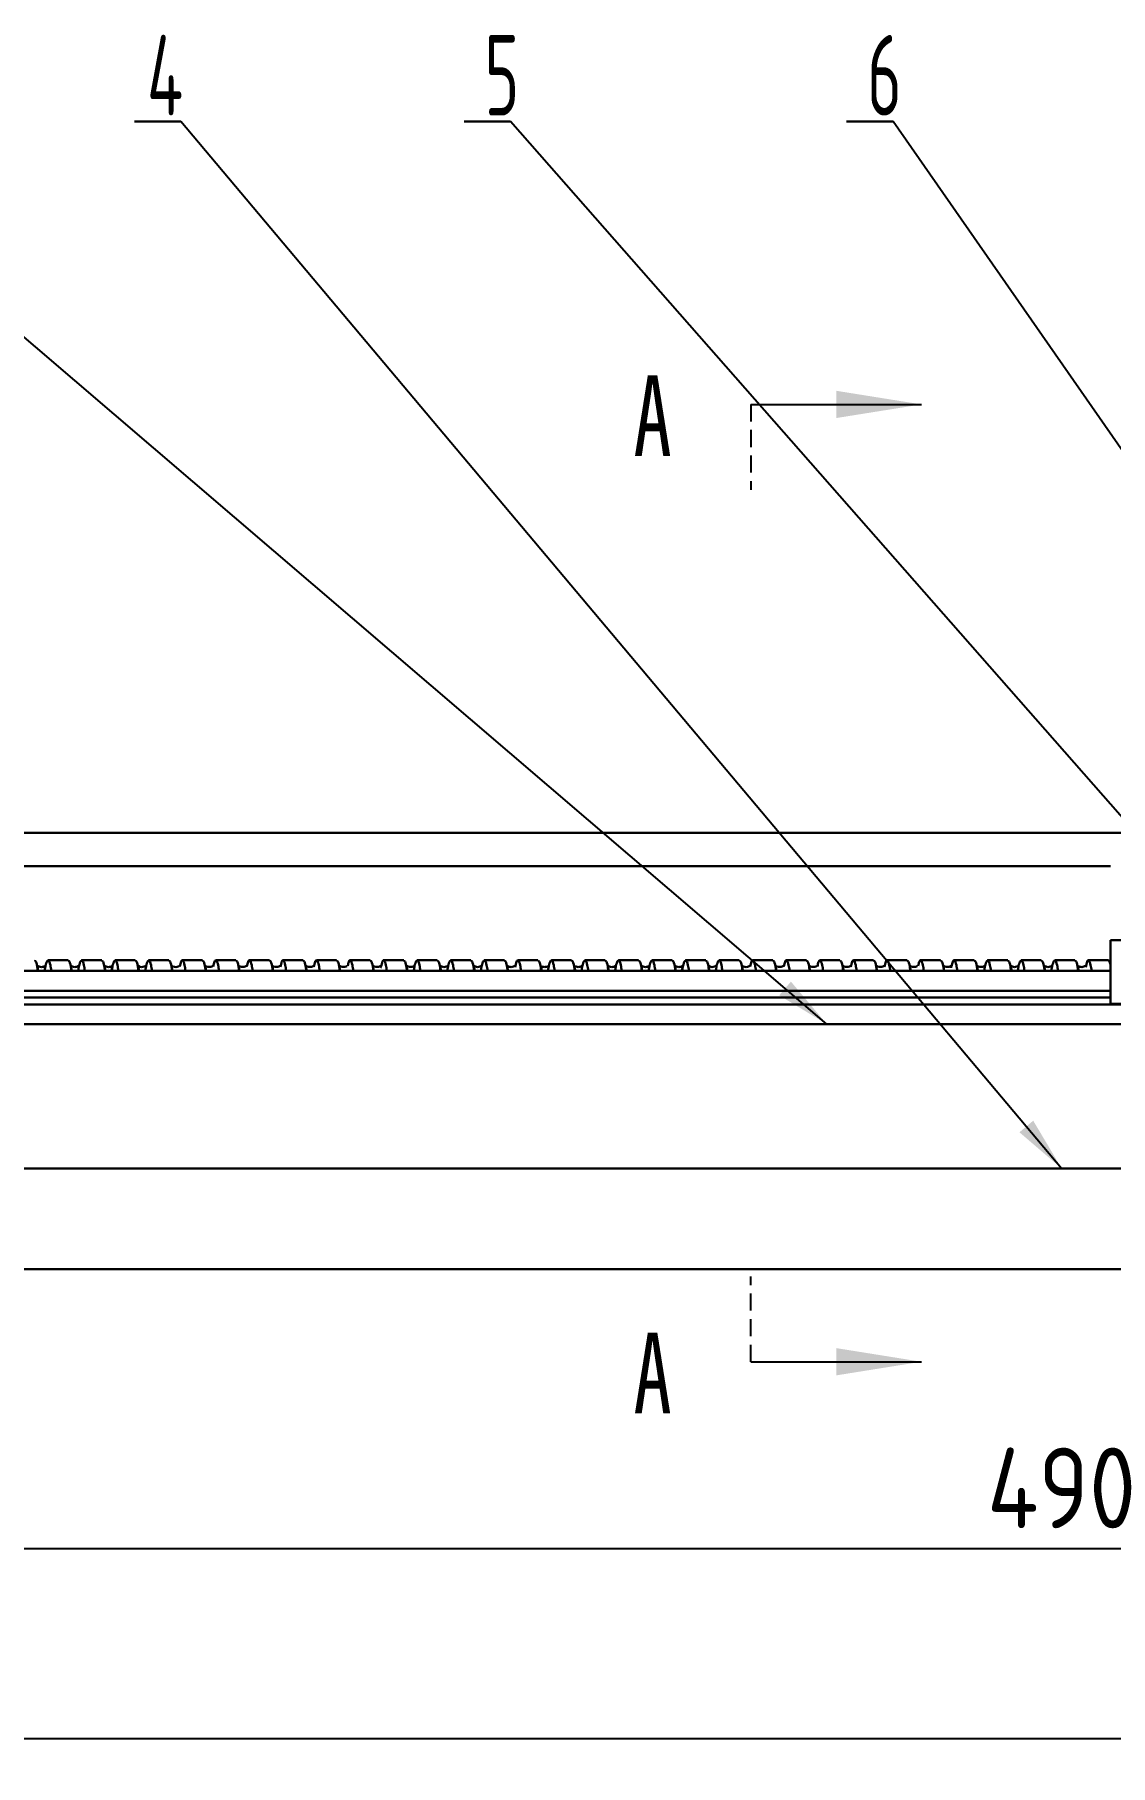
# Model space of a CAD drawing. Header units: millimetres. Extents: x 0 to 2384, y 0 to 647.
# Drawn here: x 160.6 to 240.7, y 363.2 to 492.1 of the extents above; entities that cross this region are included whole.
import ezdxf

# ---------------------------------------------------------------- set-up
doc = ezdxf.new("R2010")
doc.units = ezdxf.units.MM
doc.header["$PDSIZE"] = -1
doc.linetypes.add('HIDDEN', pattern=[1.905, 1.27, -0.635])
doc.layers.add('10', color=7, linetype='Continuous')
doc.styles.add('SLDTEXTSTYLE2', font='TXT', dxfattribs={"width": 0.7})
doc.dimstyles.new('ISO-25', dxfattribs={"dimtxt": 2.5, "dimasz": 2.5, "dimexe": 1.25, "dimexo": 0.625, "dimtad": 1, "dimtxsty": 'Standard', "dimcen": 2.5, "dimadec": 0, "dimazin": 0, "dimtfac": 1, "dimtmove": 0, "dimatfit": 3, "dimfxl": 1, "dimarcsym": 0})
doc.dimstyles.new('SLDDIMSTYLE1', dxfattribs={"dimtxt": 0.18, "dimasz": 4.08, "dimexe": 0, "dimexo": 0.0625, "dimgap": 0, "dimtad": 0, "dimtih": 1, "dimtoh": 1, "dimdec": 0, "dimrnd": 1e-09, "dimzin": 0, "dimdsep": 46, "dimtxsty": 'Standard', "dimsah": 1, "dimcen": 0.09, "dimadec": 0, "dimazin": 0, "dimtfac": 4.08, "dimtdec": 0, "dimtofl": 0, "dimtmove": 0, "dimatfit": 3, "dimfxl": 1, "dimfrac": 2, "dimtolj": 1, "dimtzin": 0, "dimarcsym": 0})

# ---------------------------------------------------------------- blocks, each defined once
blk = doc.blocks.new('SW_NOTE_0_4')
at = {"layer": '10', "color": 0}
for p, q in [((-3.46, 0), (0, 0)), ((0, 0), (-3.46, 0)), ((-3.46, 0), (0, 0)), ((0, 0), (-3.46, 0)), ((-3.46, 0), (0, 0)), ((0, 0), (-3.46, 0))]:
    blk.add_line(p, q, dxfattribs=at)
at = {"layer": '10', "color": 0, "insert": (-1.19, 6.45), "char_height": 6, "attachment_point": 2, "style": 'SLDTEXTSTYLE2'}
blk.add_mtext('{\\Fgbenor|c134;4}', dxfattribs=at)
blk = doc.blocks.new('SW_NOTE_0_5')
at = {"layer": '10', "color": 0}
for p, q in [((-3.46, 0), (0, 0)), ((0, 0), (-3.46, 0)), ((-3.46, 0), (0, 0)), ((0, 0), (-3.46, 0)), ((-3.46, 0), (0, 0)), ((0, 0), (-3.46, 0))]:
    blk.add_line(p, q, dxfattribs=at)
at = {"layer": '10', "color": 0, "insert": (-0.64, 6.45), "char_height": 6, "attachment_point": 2, "style": 'SLDTEXTSTYLE2'}
blk.add_mtext('{\\Fgbenor|c134;5}', dxfattribs=at)
blk = doc.blocks.new('SW_NOTE_0_6')
at = {"layer": '10', "color": 0}
for p, q in [((-3.46, 0), (0, 0)), ((0, 0), (-3.46, 0)), ((-3.46, 0), (0, 0)), ((0, 0), (-3.46, 0)), ((-3.46, 0), (0, 0)), ((0, 0), (-3.46, 0))]:
    blk.add_line(p, q, dxfattribs=at)
at = {"layer": '10', "color": 0, "insert": (-0.64, 6.45), "char_height": 6, "attachment_point": 2, "style": 'SLDTEXTSTYLE2'}
blk.add_mtext('{\\Fgbenor|c134;6}', dxfattribs=at)
blk = doc.blocks.new('*D99')
at = {"color": 0, "lineweight": -2, "transparency": 16777216}
for p, q in [((114.56, 400.2), (114.56, 363.24)), ((399.06, 400.2), (399.06, 363.24)), ((118.64, 365.24), (394.98, 365.24))]:
    blk.add_line(p, q, dxfattribs=at)
at = {"color": 0, "transparency": 16777216}
for points in [[(118.64, 365.92), (118.64, 364.56), (114.56, 365.24)], [(394.98, 365.92), (394.98, 364.56), (399.06, 365.24)]]:
    blk.add_solid(points, dxfattribs=at)
at = {"layer": 'Defpoints', "color": 0, "transparency": 16777216}
for p in [(114.56, 400.2), (399.06, 400.2), (399.06, 365.24)]:
    blk.add_point(p, dxfattribs=at)
at = {"color": 0, "transparency": 16777216, "insert": (256.81, 369.76), "char_height": 3.5, "attachment_point": 5}
blk.add_mtext('{\\Fgbenor|c134;\\H1.71429x;569}', dxfattribs=at)
blk = doc.blocks.new('*D100')
at = {"color": 0, "lineweight": -2, "transparency": 16777216}
for p, q in [((114.56, 400.2), (114.56, 377.38)), ((359.56, 400.2), (359.56, 377.38)), ((118.64, 379.38), (355.48, 379.38))]:
    blk.add_line(p, q, dxfattribs=at)
at = {"color": 0, "transparency": 16777216}
for points in [[(118.64, 380.06), (118.64, 378.7), (114.56, 379.38)], [(355.48, 380.06), (355.48, 378.7), (359.56, 379.38)]]:
    blk.add_solid(points, dxfattribs=at)
at = {"layer": 'Defpoints', "color": 0, "transparency": 16777216}
for p in [(114.56, 400.2), (359.56, 400.2), (359.56, 379.38)]:
    blk.add_point(p, dxfattribs=at)
at = {"color": 0, "transparency": 16777216, "insert": (237.06, 383.9), "char_height": 3.5, "attachment_point": 5}
blk.add_mtext('{\\Fgbenor|c134;\\H1.71429x;490}', dxfattribs=at)

msp = doc.modelspace()

# ---------------------------------------------------------------- linework, layer by layer
at = {"color": 7, "linetype": 'HIDDEN', "lineweight": 25}
for p, q in [((213.9221, 464.5987), (213.9221, 458.2487)), ((213.9221, 393.2987), (213.9221, 399.6487))]:
    msp.add_line(p, q, dxfattribs=at)
at = {"color": 7, "linetype": 'Continuous', "lineweight": 25}
for p, q in [((213.9221, 464.5987), (226.6221, 464.5987)), ((213.9221, 393.2987), (226.6221, 393.2987))]:
    msp.add_line(p, q, dxfattribs=at)
at = {"color": 7, "linetype": 'Continuous', "lineweight": 30}
for p, q in [((285.5488, 432.6987), (114.5633, 432.6987)), ((240.6988, 430.1987), (119.5633, 430.1987)), ((240.6988, 419.9487), (240.6988, 424.6987)), ((240.6988, 424.6987), (243.9488, 424.6987)), ((163.0533, 423.1987), (161.5533, 423.1987)), ((165.5533, 423.1987), (164.0533, 423.1987)), ((168.0533, 423.1987), (166.5533, 423.1987)), ((170.5533, 423.1987), (169.0533, 423.1987)), ((173.0533, 423.1987), (171.5533, 423.1987)), ((175.5533, 423.1987), (174.0533, 423.1987)), ((178.0533, 423.1987), (176.5533, 423.1987)), ((180.5533, 423.1987), (179.0533, 423.1987)), ((183.0533, 423.1987), (181.5533, 423.1987)), ((185.5533, 423.1987), (184.0533, 423.1987)), ((188.0533, 423.1987), (186.5533, 423.1987)), ((190.5533, 423.1987), (189.0533, 423.1987)), ((193.0533, 423.1987), (191.5533, 423.1987)), ((195.5533, 423.1987), (194.0533, 423.1987)), ((198.0533, 423.1987), (196.5533, 423.1987)), ((200.5533, 423.1987), (199.0533, 423.1987)), ((203.0533, 423.1987), (201.5533, 423.1987)), ((205.5533, 423.1987), (204.0533, 423.1987)), ((208.0533, 423.1987), (206.5533, 423.1987)), ((210.5533, 423.1987), (209.0533, 423.1987)), ((213.0533, 423.1987), (211.5533, 423.1987)), ((215.5533, 423.1987), (214.0533, 423.1987)), ((218.0533, 423.1987), (216.5533, 423.1987)), ((220.5533, 423.1987), (219.0533, 423.1987)), ((223.0533, 423.1987), (221.5533, 423.1987)), ((225.5533, 423.1987), (224.0533, 423.1987)), ((228.0533, 423.1987), (226.5533, 423.1987)), ((230.5533, 423.1987), (229.0533, 423.1987)), ((233.0533, 423.1987), (231.5533, 423.1987)), ((235.5533, 423.1987), (234.0533, 423.1987)), ((238.0533, 423.1987), (236.5533, 423.1987)), ((240.5533, 423.1987), (239.0533, 423.1987)), ((119.5633, 422.4153), (240.6988, 422.4153)), ((119.5633, 420.9153), (240.6988, 420.9153)), ((119.5633, 420.4153), (240.6988, 420.4153)), ((119.5633, 419.9153), (317.0633, 419.9153)), ((240.6988, 419.9487), (243.9488, 419.9487)), ((319.5633, 418.4487), (119.5633, 418.4487)), ((114.5633, 407.6987), (359.5633, 407.6987)), ((119.5633, 407.6987), (319.5633, 407.6987)), ((114.5633, 400.1987), (359.5633, 400.1987))]:
    msp.add_line(p, q, dxfattribs=at)
for points, knots in [([(160.5533, 423.1415), (160.575, 423.1517), (160.6418, 423.183), (160.7262, 422.9078), (160.7853, 422.5154), (160.8004, 422.4153)], [0, 0, 0, 0, 0.26503636, 0.81252699, 1, 1, 1, 1]), ([(161.7989, 422.4153), (161.7755, 422.5636), (161.7085, 422.9872), (161.5888, 423.2519), (161.4581, 423.1372), (161.3613, 422.8124), (161.3098, 422.457), (161.3038, 422.4153)], [0, 0, 0, 0, 0.14672669, 0.41900352, 0.69145911, 0.96375207, 1, 1, 1, 1]), ([(163.0533, 423.1415), (163.075, 423.1517), (163.1418, 423.183), (163.2262, 422.9078), (163.2853, 422.5154), (163.3004, 422.4153)], [0, 0, 0, 0, 0.26503636, 0.81252699, 1, 1, 1, 1]), ([(164.2989, 422.4153), (164.2755, 422.5636), (164.2085, 422.9872), (164.0888, 423.2519), (163.9581, 423.1372), (163.8613, 422.8124), (163.8098, 422.457), (163.8038, 422.4153)], [0, 0, 0, 0, 0.14672669, 0.41900352, 0.69145911, 0.96375207, 1, 1, 1, 1]), ([(165.5533, 423.1415), (165.575, 423.1517), (165.6418, 423.183), (165.7262, 422.9078), (165.7853, 422.5154), (165.8004, 422.4153)], [0, 0, 0, 0, 0.26503636, 0.81252699, 1, 1, 1, 1]), ([(166.7989, 422.4153), (166.7755, 422.5636), (166.7085, 422.9872), (166.5888, 423.2519), (166.4581, 423.1372), (166.3613, 422.8124), (166.3098, 422.457), (166.3038, 422.4153)], [0, 0, 0, 0, 0.14672669, 0.41900352, 0.69145911, 0.96375207, 1, 1, 1, 1]), ([(168.0533, 423.1415), (168.075, 423.1517), (168.1418, 423.183), (168.2262, 422.9078), (168.2853, 422.5154), (168.3004, 422.4153)], [0, 0, 0, 0, 0.26503636, 0.81252699, 1, 1, 1, 1]), ([(169.2989, 422.4153), (169.2755, 422.5636), (169.2085, 422.9872), (169.0888, 423.2519), (168.9581, 423.1372), (168.8613, 422.8124), (168.8098, 422.457), (168.8038, 422.4153)], [0, 0, 0, 0, 0.14672669, 0.41900352, 0.69145911, 0.96375207, 1, 1, 1, 1]), ([(170.5533, 423.1415), (170.575, 423.1517), (170.6418, 423.183), (170.7262, 422.9078), (170.7853, 422.5154), (170.8004, 422.4153)], [0, 0, 0, 0, 0.26503636, 0.81252699, 1, 1, 1, 1]), ([(171.7989, 422.4153), (171.7755, 422.5641), (171.7085, 422.9892), (171.5888, 423.2355), (171.4736, 423.202), (171.3988, 422.862), (171.3694, 422.7283)], [0, 0, 0, 0, 0.16900268, 0.48261645, 0.79643612, 1, 1, 1, 1]), ([(173.0533, 423.1415), (173.075, 423.1517), (173.1418, 423.183), (173.2262, 422.9078), (173.2853, 422.5154), (173.3004, 422.4153)], [0, 0, 0, 0, 0.26503636, 0.81252699, 1, 1, 1, 1]), ([(174.2989, 422.4153), (174.2755, 422.5641), (174.2085, 422.9892), (174.0888, 423.2353), (173.9741, 423.2028), (173.8997, 422.8654), (173.8708, 422.7339)], [0, 0, 0, 0, 0.16955436, 0.48419187, 0.79903595, 1, 1, 1, 1]), ([(175.5533, 423.1415), (175.575, 423.1517), (175.6418, 423.183), (175.7262, 422.9078), (175.7853, 422.5154), (175.8004, 422.4153)], [0, 0, 0, 0, 0.26503636, 0.81252699, 1, 1, 1, 1]), ([(176.7989, 422.4153), (176.7755, 422.5641), (176.7085, 422.9892), (176.5888, 423.2354), (176.4738, 423.2023), (176.3992, 422.8633), (176.3699, 422.7304)], [0, 0, 0, 0, 0.16920719, 0.48320047, 0.7973999, 1, 1, 1, 1]), ([(178.0533, 423.1415), (178.075, 423.1517), (178.1418, 423.183), (178.2262, 422.9078), (178.2853, 422.5154), (178.3004, 422.4153)], [0, 0, 0, 0, 0.26503636, 0.81252699, 1, 1, 1, 1]), ([(179.2989, 422.4153), (179.2755, 422.5641), (179.2085, 422.9892), (179.0888, 423.2358), (178.973, 423.2009), (178.8976, 422.8575), (178.8675, 422.7207)], [0, 0, 0, 0, 0.16826339, 0.48050528, 0.79295217, 1, 1, 1, 1]), ([(180.5533, 423.1415), (180.575, 423.1517), (180.6418, 423.183), (180.7262, 422.9078), (180.7853, 422.5154), (180.8004, 422.4153)], [0, 0, 0, 0, 0.26503636, 0.81252699, 1, 1, 1, 1]), ([(181.7989, 422.4153), (181.7755, 422.5641), (181.7085, 422.9891), (181.5888, 423.2365), (181.4715, 423.1983), (181.3945, 422.8467), (181.3629, 422.7024)], [0, 0, 0, 0, 0.166507906, 0.475492202, 0.78467936, 1, 1, 1, 1]), ([(183.0533, 423.1415), (183.075, 423.1517), (183.1418, 423.183), (183.2262, 422.9078), (183.2853, 422.5154), (183.3004, 422.4153)], [0, 0, 0, 0, 0.26503636, 0.81252699, 1, 1, 1, 1]), ([(184.2989, 422.4153), (184.2755, 422.5642), (184.2085, 422.9895), (184.0887, 423.2327), (183.9789, 423.2117), (183.9097, 422.9012), (183.8858, 422.7939)], [0, 0, 0, 0, 0.17567003, 0.50165623, 0.82785645, 1, 1, 1, 1]), ([(185.5533, 423.1415), (185.575, 423.1517), (185.6418, 423.183), (185.7262, 422.9078), (185.7853, 422.5154), (185.8004, 422.4153)], [0, 0, 0, 0, 0.26503636, 0.81252699, 1, 1, 1, 1]), ([(186.3318, 422.6295), (186.3353, 422.6488), (186.3528, 422.7461), (186.3435, 422.7707), (186.2706, 422.7474), (186.0968, 422.6813), (185.8769, 422.7209), (185.7747, 422.7877), (185.7255, 422.8293), (185.7699, 422.7114), (185.7916, 422.59), (185.8143, 422.4272), (185.8159, 422.4153)], [0, 0, 0, 0, 0.037756665, 0.190236088, 0.31200402, 0.418726171, 0.526634017, 0.584506515, 0.643794281, 0.781448204, 0.983917469, 1, 1, 1, 1]), ([(186.7989, 422.4153), (186.7755, 422.5641), (186.7085, 422.9893), (186.5888, 423.2346), (186.4756, 423.2055), (186.4028, 422.8764), (186.3754, 422.7524)], [0, 0, 0, 0, 0.17139374, 0.48944455, 0.80770418, 1, 1, 1, 1]), ([(188.0533, 423.1415), (188.075, 423.1517), (188.1418, 423.183), (188.2262, 422.9078), (188.2853, 422.5154), (188.3004, 422.4153)], [0, 0, 0, 0, 0.26503636, 0.81252699, 1, 1, 1, 1]), ([(189.2989, 422.4153), (189.2755, 422.5636), (189.2085, 422.9872), (189.0888, 423.2519), (188.9581, 423.1372), (188.8613, 422.8124), (188.8098, 422.457), (188.8038, 422.4153)], [0, 0, 0, 0, 0.14672669, 0.41900352, 0.69145911, 0.96375207, 1, 1, 1, 1]), ([(190.5533, 423.1415), (190.575, 423.1517), (190.6418, 423.183), (190.7262, 422.9078), (190.7853, 422.5154), (190.8004, 422.4153)], [0, 0, 0, 0, 0.26503636, 0.81252699, 1, 1, 1, 1]), ([(191.7989, 422.4153), (191.7755, 422.5636), (191.7085, 422.9872), (191.5888, 423.2519), (191.4581, 423.1372), (191.3613, 422.8124), (191.3098, 422.457), (191.3038, 422.4153)], [0, 0, 0, 0, 0.14672669, 0.41900352, 0.69145911, 0.96375207, 1, 1, 1, 1]), ([(193.0533, 423.1415), (193.075, 423.1517), (193.1418, 423.183), (193.2262, 422.9078), (193.2853, 422.5154), (193.3004, 422.4153)], [0, 0, 0, 0, 0.26503636, 0.81252699, 1, 1, 1, 1]), ([(194.2989, 422.4153), (194.2755, 422.5636), (194.2085, 422.9872), (194.0888, 423.2519), (193.9581, 423.1372), (193.8613, 422.8124), (193.8098, 422.457), (193.8038, 422.4153)], [0, 0, 0, 0, 0.14672669, 0.41900352, 0.69145911, 0.96375207, 1, 1, 1, 1]), ([(195.5533, 423.1415), (195.575, 423.1517), (195.6418, 423.183), (195.7262, 422.9078), (195.7853, 422.5154), (195.8004, 422.4153)], [0, 0, 0, 0, 0.26503636, 0.81252699, 1, 1, 1, 1]), ([(196.7989, 422.4153), (196.7755, 422.5641), (196.7085, 422.989), (196.5888, 423.2374), (196.4694, 423.1947), (196.3903, 422.8317), (196.3566, 422.6769)], [0, 0, 0, 0, 0.16412922, 0.46869946, 0.77346966, 1, 1, 1, 1]), ([(198.0533, 423.1415), (198.075, 423.1517), (198.1418, 423.183), (198.2262, 422.9078), (198.2853, 422.5154), (198.3004, 422.4153)], [0, 0, 0, 0, 0.26503636, 0.81252699, 1, 1, 1, 1]), ([(199.2989, 422.4153), (199.2755, 422.5636), (199.2085, 422.9872), (199.0888, 423.2519), (198.9581, 423.1372), (198.8613, 422.8124), (198.8098, 422.457), (198.8038, 422.4153)], [0, 0, 0, 0, 0.14672669, 0.41900352, 0.69145911, 0.96375207, 1, 1, 1, 1]), ([(200.5533, 423.1415), (200.575, 423.1517), (200.6418, 423.183), (200.7262, 422.9078), (200.7853, 422.5154), (200.8004, 422.4153)], [0, 0, 0, 0, 0.26503636, 0.812526991, 1, 1, 1, 1]), ([(201.7989, 422.4153), (201.7755, 422.5636), (201.7085, 422.9872), (201.5888, 423.2519), (201.4581, 423.1372), (201.3613, 422.8124), (201.3098, 422.457), (201.3038, 422.4153)], [0, 0, 0, 0, 0.14672669, 0.41900352, 0.69145911, 0.96375207, 1, 1, 1, 1]), ([(203.0533, 423.1415), (203.075, 423.1517), (203.1418, 423.183), (203.2262, 422.9078), (203.2853, 422.5154), (203.3004, 422.4153)], [0, 0, 0, 0, 0.26503636, 0.81252699, 1, 1, 1, 1]), ([(204.2989, 422.4153), (204.2755, 422.5636), (204.2085, 422.9872), (204.0888, 423.2519), (203.9581, 423.1372), (203.8613, 422.8124), (203.8098, 422.457), (203.8038, 422.4153)], [0, 0, 0, 0, 0.14672669, 0.41900352, 0.69145911, 0.96375207, 1, 1, 1, 1]), ([(205.5533, 423.1415), (205.575, 423.1517), (205.6418, 423.183), (205.7262, 422.9078), (205.7853, 422.5154), (205.8004, 422.4153)], [0, 0, 0, 0, 0.26503636, 0.812526991, 1, 1, 1, 1]), ([(206.7989, 422.4153), (206.7755, 422.5636), (206.7085, 422.9872), (206.5888, 423.2519), (206.4581, 423.1372), (206.3613, 422.8124), (206.3098, 422.457), (206.3038, 422.4153)], [0, 0, 0, 0, 0.14672669, 0.41900352, 0.69145911, 0.96375207, 1, 1, 1, 1]), ([(208.0533, 423.1415), (208.075, 423.1517), (208.1418, 423.183), (208.2262, 422.9078), (208.2853, 422.5154), (208.3004, 422.4153)], [0, 0, 0, 0, 0.26503636, 0.81252699, 1, 1, 1, 1]), ([(209.2989, 422.4153), (209.2755, 422.5636), (209.2085, 422.9872), (209.0888, 423.2519), (208.9581, 423.1372), (208.8613, 422.8124), (208.8098, 422.457), (208.8038, 422.4153)], [0, 0, 0, 0, 0.14672669, 0.41900352, 0.69145911, 0.96375207, 1, 1, 1, 1]), ([(210.5533, 423.1415), (210.575, 423.1517), (210.6418, 423.183), (210.7262, 422.9078), (210.7853, 422.5154), (210.8004, 422.4153)], [0, 0, 0, 0, 0.26503636, 0.81252699, 1, 1, 1, 1]), ([(211.7989, 422.4153), (211.7755, 422.5636), (211.7085, 422.9872), (211.5888, 423.2519), (211.4581, 423.1372), (211.3613, 422.8124), (211.3098, 422.457), (211.3038, 422.4153)], [0, 0, 0, 0, 0.14672669, 0.41900352, 0.69145911, 0.96375207, 1, 1, 1, 1]), ([(213.0533, 423.1415), (213.075, 423.1517), (213.1418, 423.183), (213.2262, 422.9078), (213.2853, 422.5154), (213.3004, 422.4153)], [0, 0, 0, 0, 0.26503636, 0.81252699, 1, 1, 1, 1]), ([(214.2989, 422.4153), (214.2755, 422.5641), (214.2085, 422.9892), (214.0888, 423.2355), (213.9736, 423.202), (213.8988, 422.862), (213.8694, 422.7283)], [0, 0, 0, 0, 0.16900268, 0.48261645, 0.79643612, 1, 1, 1, 1]), ([(215.5533, 423.1415), (215.575, 423.1517), (215.6418, 423.183), (215.7262, 422.9078), (215.7853, 422.5154), (215.8004, 422.4153)], [0, 0, 0, 0, 0.26503636, 0.81252699, 1, 1, 1, 1]), ([(216.7989, 422.4153), (216.7755, 422.5641), (216.7085, 422.9892), (216.5888, 423.2353), (216.4741, 423.2028), (216.3997, 422.8654), (216.3708, 422.7339)], [0, 0, 0, 0, 0.16955436, 0.48419187, 0.79903595, 1, 1, 1, 1]), ([(218.0533, 423.1415), (218.075, 423.1517), (218.1418, 423.183), (218.2262, 422.9078), (218.2853, 422.5154), (218.3004, 422.4153)], [0, 0, 0, 0, 0.26503636, 0.81252699, 1, 1, 1, 1]), ([(219.2989, 422.4153), (219.2755, 422.5641), (219.2085, 422.9892), (219.0888, 423.2354), (218.9738, 423.2023), (218.8992, 422.8633), (218.8699, 422.7304)], [0, 0, 0, 0, 0.16920719, 0.48320047, 0.7973999, 1, 1, 1, 1]), ([(220.5533, 423.1415), (220.575, 423.1517), (220.6418, 423.183), (220.7262, 422.9078), (220.7853, 422.5154), (220.8004, 422.4153)], [0, 0, 0, 0, 0.26503636, 0.81252699, 1, 1, 1, 1]), ([(221.7989, 422.4153), (221.7755, 422.5641), (221.7085, 422.9892), (221.5888, 423.2358), (221.473, 423.2009), (221.3976, 422.8575), (221.3675, 422.7207)], [0, 0, 0, 0, 0.16826339, 0.48050528, 0.79295217, 1, 1, 1, 1]), ([(223.0533, 423.1415), (223.075, 423.1517), (223.1418, 423.183), (223.2262, 422.9078), (223.2853, 422.5154), (223.3004, 422.4153)], [0, 0, 0, 0, 0.26503636, 0.81252699, 1, 1, 1, 1]), ([(224.2989, 422.4153), (224.2755, 422.5641), (224.2085, 422.9891), (224.0888, 423.2365), (223.9715, 423.1983), (223.8945, 422.8467), (223.8629, 422.7024)], [0, 0, 0, 0, 0.16650791, 0.4754922, 0.78467936, 1, 1, 1, 1]), ([(225.5533, 423.1415), (225.575, 423.1517), (225.6418, 423.183), (225.7262, 422.9078), (225.7853, 422.5154), (225.8004, 422.4153)], [0, 0, 0, 0, 0.26503636, 0.81252699, 1, 1, 1, 1]), ([(226.7989, 422.4153), (226.7755, 422.5642), (226.7085, 422.9895), (226.5887, 423.2327), (226.4789, 423.2117), (226.4097, 422.9012), (226.3858, 422.7939)], [0, 0, 0, 0, 0.17567003, 0.50165623, 0.82785645, 1, 1, 1, 1]), ([(228.0533, 423.1415), (228.075, 423.1517), (228.1418, 423.183), (228.2262, 422.9078), (228.2853, 422.5154), (228.3004, 422.4153)], [0, 0, 0, 0, 0.26503636, 0.81252699, 1, 1, 1, 1]), ([(228.8318, 422.6295), (228.8353, 422.6488), (228.8528, 422.7461), (228.8435, 422.7707), (228.7706, 422.7474), (228.5968, 422.6813), (228.3769, 422.7209), (228.2747, 422.7877), (228.2255, 422.8293), (228.2699, 422.7114), (228.2916, 422.59), (228.3143, 422.4272), (228.3159, 422.4153)], [0, 0, 0, 0, 0.03775666, 0.19023609, 0.31200402, 0.41872617, 0.52663402, 0.58450651, 0.64379428, 0.7814482, 0.98391747, 1, 1, 1, 1]), ([(229.2989, 422.4153), (229.2755, 422.5641), (229.2085, 422.9893), (229.0888, 423.2346), (228.9756, 423.2055), (228.9028, 422.8764), (228.8754, 422.7524)], [0, 0, 0, 0, 0.17139374, 0.48944455, 0.80770418, 1, 1, 1, 1]), ([(230.5533, 423.1415), (230.575, 423.1517), (230.6418, 423.183), (230.7262, 422.9078), (230.7853, 422.5154), (230.8004, 422.4153)], [0, 0, 0, 0, 0.26503636, 0.81252699, 1, 1, 1, 1]), ([(231.7989, 422.4153), (231.7755, 422.5636), (231.7085, 422.9872), (231.5888, 423.2519), (231.4581, 423.1372), (231.3613, 422.8124), (231.3098, 422.457), (231.3038, 422.4153)], [0, 0, 0, 0, 0.14672669, 0.41900352, 0.69145911, 0.96375207, 1, 1, 1, 1]), ([(233.0533, 423.1415), (233.075, 423.1517), (233.1418, 423.183), (233.2262, 422.9078), (233.2853, 422.5154), (233.3004, 422.4153)], [0, 0, 0, 0, 0.26503636, 0.81252699, 1, 1, 1, 1]), ([(234.2989, 422.4153), (234.2755, 422.5636), (234.2085, 422.9872), (234.0888, 423.2519), (233.9581, 423.1372), (233.8613, 422.8124), (233.8098, 422.457), (233.8038, 422.4153)], [0, 0, 0, 0, 0.14672669, 0.41900352, 0.69145911, 0.96375207, 1, 1, 1, 1]), ([(235.5533, 423.1415), (235.575, 423.1517), (235.6418, 423.183), (235.7262, 422.9078), (235.7853, 422.5154), (235.8004, 422.4153)], [0, 0, 0, 0, 0.26503636, 0.81252699, 1, 1, 1, 1]), ([(236.7989, 422.4153), (236.7755, 422.5636), (236.7085, 422.9872), (236.5888, 423.2519), (236.4581, 423.1372), (236.3613, 422.8124), (236.3098, 422.457), (236.3038, 422.4153)], [0, 0, 0, 0, 0.14672669, 0.41900352, 0.69145911, 0.96375207, 1, 1, 1, 1]), ([(238.0533, 423.1415), (238.075, 423.1517), (238.1418, 423.183), (238.2262, 422.9078), (238.2853, 422.5154), (238.3004, 422.4153)], [0, 0, 0, 0, 0.26503636, 0.81252699, 1, 1, 1, 1]), ([(239.2989, 422.4153), (239.2755, 422.5641), (239.2085, 422.989), (239.0888, 423.2374), (238.9694, 423.1947), (238.8903, 422.8317), (238.8566, 422.6769)], [0, 0, 0, 0, 0.16412922, 0.46869946, 0.77346966, 1, 1, 1, 1]), ([(240.5533, 423.1415), (240.5751, 423.159), (240.6233, 423.1978), (240.6721, 422.996), (240.6988, 422.8854)], [0, 0, 0, 0, 0.45171446, 1, 1, 1, 1]), ([(161.3177, 422.6384), (161.3238, 422.6701), (161.3408, 422.7591), (161.3322, 422.7866), (161.3191, 422.7804), (161.1919, 422.7134), (161.0369, 422.6872), (160.8369, 422.7362), (160.7543, 422.7928), (160.784, 422.6812), (160.8112, 422.4948), (160.8228, 422.4153)], [0, 0, 0, 0, 0.07662846, 0.21529431, 0.30297057, 0.35364601, 0.42265426, 0.52285033, 0.66591408, 0.85742973, 1, 1, 1, 1]), ([(163.8286, 422.7724), (163.8285, 422.7751), (163.8282, 422.792), (163.8187, 422.7783), (163.692, 422.714), (163.5372, 422.687), (163.3387, 422.7354), (163.2528, 422.7952), (163.2822, 422.6861), (163.3098, 422.5001), (163.3224, 422.4153)], [0, 0, 0, 0, 0.02090158, 0.13211296, 0.19557908, 0.28158303, 0.40563773, 0.57904521, 0.80803632, 1, 1, 1, 1]), ([(166.2777, 422.4153), (166.2796, 422.4293), (166.3008, 422.5789), (166.3341, 422.708), (166.3296, 422.7851), (166.3192, 422.78), (166.1921, 422.7136), (166.0376, 422.6873), (165.8403, 422.7345), (165.7508, 422.7982), (165.7793, 422.6925), (165.8075, 422.5061), (165.8213, 422.4153)], [0, 0, 0, 0, 0.01842741, 0.19587349, 0.32073993, 0.39894222, 0.44305631, 0.50245093, 0.58750568, 0.70401532, 0.85580859, 1, 1, 1, 1]), ([(168.8206, 422.7616), (168.8193, 422.7691), (168.8171, 422.7816), (168.7822, 422.7577), (168.6072, 422.6833), (168.3967, 422.7103), (168.2483, 422.8046), (168.2642, 422.7425), (168.2967, 422.5981), (168.3172, 422.4482), (168.3217, 422.4153)], [0, 0, 0, 0, 0.0808506, 0.13398732, 0.24806888, 0.36525851, 0.51795885, 0.70487011, 0.93517751, 1, 1, 1, 1]), ([(171.3433, 422.7847), (171.3377, 422.785), (171.3282, 422.7855), (171.1575, 422.6956), (170.9328, 422.6938), (170.79, 422.7729), (170.7316, 422.7979), (170.787, 422.6574), (170.8137, 422.4576), (170.8193, 422.4153)], [0, 0, 0, 0, 0.13518611, 0.22611128, 0.3556354, 0.51526739, 0.60319727, 0.91599047, 1, 1, 1, 1]), ([(173.8484, 422.786), (173.8418, 422.7866), (173.8302, 422.7876), (173.6679, 422.6978), (173.4359, 422.6922), (173.2901, 422.773), (173.2297, 422.8032), (173.2863, 422.6631), (173.3127, 422.4643), (173.3193, 422.4153)], [0, 0, 0, 0, 0.13451777, 0.23612775, 0.36572314, 0.52005559, 0.6038276, 0.90226602, 1, 1, 1, 1]), ([(176.3476, 422.7811), (176.3407, 422.783), (176.328, 422.7866), (176.1773, 422.7003), (175.939, 422.6905), (175.7894, 422.7735), (175.7257, 422.8114), (175.7825, 422.6729), (175.8094, 422.473), (175.8171, 422.4153)], [0, 0, 0, 0, 0.1308311, 0.24212836, 0.37132362, 0.52035102, 0.60008969, 0.88455498, 1, 1, 1, 1]), ([(178.8441, 422.7729), (178.8372, 422.7766), (178.8238, 422.7839), (178.686, 422.7029), (178.4423, 422.689), (178.2894, 422.7737), (178.2236, 422.8168), (178.2817, 422.6788), (178.3085, 422.4796), (178.3172, 422.4153)], [0, 0, 0, 0, 0.12652466, 0.24766521, 0.37706536, 0.52159946, 0.59775409, 0.86998422, 1, 1, 1, 1]), ([(181.3376, 422.7614), (181.3311, 422.7673), (181.3174, 422.7794), (181.1939, 422.7053), (180.9454, 422.688), (180.7897, 422.773), (180.7447, 422.8072), (180.7494, 422.7689), (180.7799, 422.6561), (180.8045, 422.4892), (180.8154, 422.4153)], [0, 0, 0, 0, 0.11915016, 0.24926971, 0.37834719, 0.5182047, 0.59077432, 0.66543778, 0.85167529, 1, 1, 1, 1]), ([(183.8323, 422.7514), (183.8262, 422.7588), (183.8126, 422.7756), (183.701, 422.7076), (183.449, 422.6868), (183.2896, 422.7732), (183.2433, 422.8104), (183.2467, 422.7774), (183.2782, 422.6649), (183.3035, 422.496), (183.3156, 422.4153)], [0, 0, 0, 0, 0.11211307, 0.25180061, 0.38120373, 0.51705736, 0.58637817, 0.65691345, 0.83610945, 1, 1, 1, 1]), ([(188.795, 422.4153), (188.8119, 422.5079), (188.8456, 422.6925), (188.8426, 422.766), (188.771, 422.7473), (188.6142, 422.6848), (188.3969, 422.7157), (188.2994, 422.7713), (188.2434, 422.8107), (188.276, 422.718), (188.2948, 422.603), (188.3174, 422.4351), (188.3201, 422.4153)], [0, 0, 0, 0, 0.14147918, 0.28213262, 0.39727541, 0.49176955, 0.57654464, 0.62352134, 0.67351791, 0.7946399, 0.97569377, 1, 1, 1, 1]), ([(191.3328, 422.7565), (191.3335, 422.7628), (191.3376, 422.8004), (191.2645, 422.7294), (191.066, 422.6878), (190.9098, 422.7145), (190.785, 422.7811), (190.7763, 422.7875), (190.7759, 422.7155), (190.8071, 422.5869), (190.8268, 422.4374), (190.8297, 422.4153)], [0, 0, 0, 0, 0.03206445, 0.19171229, 0.3052754, 0.38498849, 0.4453338, 0.5524623, 0.72372771, 0.95902671, 1, 1, 1, 1]), ([(193.831, 422.7556), (193.8316, 422.7609), (193.836, 422.7997), (193.7668, 422.7301), (193.5666, 422.6877), (193.4097, 422.7145), (193.2859, 422.7806), (193.2746, 422.7893), (193.2732, 422.7236), (193.3039, 422.5964), (193.324, 422.445), (193.3279, 422.4153)], [0, 0, 0, 0, 0.02585884, 0.18912615, 0.30299472, 0.38267401, 0.44308132, 0.54828565, 0.71517641, 0.94396727, 1, 1, 1, 1]), ([(196.3234, 422.7496), (196.3159, 422.7551), (196.3013, 422.7659), (196.1668, 422.7016), (195.9959, 422.6923), (195.828, 422.7496), (195.7715, 422.7948), (195.7684, 422.7418), (195.8011, 422.6106), (195.8226, 422.4496), (195.8272, 422.4153)], [0, 0, 0, 0, 0.12945839, 0.25395134, 0.34166551, 0.41525639, 0.52281612, 0.69588291, 0.93514823, 1, 1, 1, 1]), ([(198.823, 422.753), (198.8198, 422.7614), (198.8131, 422.7789), (198.7225, 422.7209), (198.5514, 422.6897), (198.3866, 422.7206), (198.2815, 422.7811), (198.266, 422.7512), (198.2979, 422.6195), (198.3199, 422.4568), (198.3255, 422.4153)], [0, 0, 0, 0, 0.1050655, 0.22131968, 0.30166122, 0.3842998, 0.50451571, 0.68181137, 0.91871751, 1, 1, 1, 1]), ([(201.3282, 422.7637), (201.3272, 422.7715), (201.325, 422.7908), (201.2794, 422.7499), (201.1082, 422.6922), (200.9419, 422.7019), (200.7972, 422.7642), (200.7628, 422.7594), (200.7958, 422.6268), (200.8182, 422.4632), (200.8247, 422.4153)], [0, 0, 0, 0, 0.07373834, 0.1823677, 0.25720679, 0.35130988, 0.48494166, 0.6674896, 0.90252284, 1, 1, 1, 1]), ([(203.8177, 422.6384), (203.8238, 422.6701), (203.8408, 422.7591), (203.8322, 422.7866), (203.8191, 422.7804), (203.6919, 422.7134), (203.5369, 422.6872), (203.3369, 422.7362), (203.2543, 422.7928), (203.284, 422.6812), (203.3112, 422.4948), (203.3228, 422.4153)], [0, 0, 0, 0, 0.07662846, 0.21529431, 0.30297057, 0.35364601, 0.42265426, 0.52285033, 0.66591409, 0.85742973, 1, 1, 1, 1]), ([(206.3171, 422.6375), (206.3226, 422.6667), (206.3393, 422.7562), (206.3309, 422.7842), (206.3192, 422.7804), (206.1919, 422.7134), (206.0372, 422.6873), (205.8387, 422.7353), (205.7528, 422.7953), (205.7822, 422.6861), (205.8098, 422.5001), (205.8224, 422.4153)], [0, 0, 0, 0, 0.068896177, 0.211298344, 0.300883412, 0.352007826, 0.421287335, 0.521218199, 0.660904633, 0.845365826, 1, 1, 1, 1]), ([(208.7777, 422.4153), (208.7796, 422.4293), (208.8008, 422.5789), (208.8341, 422.708), (208.8296, 422.7851), (208.8192, 422.78), (208.6921, 422.7136), (208.5376, 422.6873), (208.3403, 422.7345), (208.2508, 422.7982), (208.2793, 422.6925), (208.3075, 422.5061), (208.3213, 422.4153)], [0, 0, 0, 0, 0.01842741, 0.19587349, 0.32073993, 0.39894222, 0.44305631, 0.50245093, 0.58750568, 0.70401532, 0.85580859, 1, 1, 1, 1]), ([(211.3206, 422.7616), (211.3193, 422.7691), (211.3171, 422.7816), (211.2822, 422.7577), (211.1072, 422.6833), (210.8967, 422.7103), (210.7483, 422.8046), (210.7642, 422.7425), (210.7967, 422.5981), (210.8172, 422.4482), (210.8217, 422.4153)], [0, 0, 0, 0, 0.0808506, 0.13398732, 0.24806888, 0.36525851, 0.51795885, 0.70487011, 0.93517751, 1, 1, 1, 1]), ([(213.8433, 422.7847), (213.8377, 422.785), (213.8282, 422.7855), (213.6575, 422.6956), (213.4328, 422.6938), (213.29, 422.7729), (213.2316, 422.7979), (213.287, 422.6574), (213.3137, 422.4576), (213.3193, 422.4153)], [0, 0, 0, 0, 0.135186113, 0.226111284, 0.355635403, 0.515267387, 0.603197266, 0.915990469, 1, 1, 1, 1]), ([(216.3484, 422.786), (216.3418, 422.7866), (216.3302, 422.7876), (216.1679, 422.6978), (215.9359, 422.6922), (215.7901, 422.773), (215.7297, 422.8032), (215.7863, 422.6631), (215.8127, 422.4643), (215.8193, 422.4153)], [0, 0, 0, 0, 0.13451777, 0.23612775, 0.36572314, 0.52005559, 0.6038276, 0.90226602, 1, 1, 1, 1]), ([(218.8476, 422.7811), (218.8407, 422.783), (218.828, 422.7866), (218.6773, 422.7003), (218.439, 422.6905), (218.2894, 422.7735), (218.2257, 422.8114), (218.2825, 422.6729), (218.3094, 422.473), (218.3171, 422.4153)], [0, 0, 0, 0, 0.1308311, 0.24212836, 0.37132362, 0.52035102, 0.60008969, 0.88455498, 1, 1, 1, 1]), ([(221.3441, 422.7729), (221.3372, 422.7766), (221.3238, 422.7839), (221.186, 422.7029), (220.9423, 422.689), (220.7894, 422.7737), (220.7236, 422.8168), (220.7817, 422.6788), (220.8085, 422.4796), (220.8172, 422.4153)], [0, 0, 0, 0, 0.12652466, 0.24766521, 0.37706536, 0.52159946, 0.59775409, 0.86998422, 1, 1, 1, 1]), ([(223.8376, 422.7614), (223.8311, 422.7673), (223.8174, 422.7794), (223.6939, 422.7053), (223.4454, 422.688), (223.2897, 422.773), (223.2447, 422.8072), (223.2494, 422.7689), (223.2799, 422.6561), (223.3045, 422.4892), (223.3154, 422.4153)], [0, 0, 0, 0, 0.11915016, 0.24926971, 0.37834719, 0.5182047, 0.59077432, 0.66543778, 0.85167529, 1, 1, 1, 1]), ([(226.3323, 422.7514), (226.3262, 422.7588), (226.3126, 422.7756), (226.201, 422.7076), (225.949, 422.6868), (225.7896, 422.7732), (225.7433, 422.8104), (225.7467, 422.7774), (225.7782, 422.6649), (225.8035, 422.496), (225.8156, 422.4153)], [0, 0, 0, 0, 0.11211307, 0.25180061, 0.38120373, 0.51705736, 0.58637817, 0.65691345, 0.83610945, 1, 1, 1, 1]), ([(231.295, 422.4153), (231.3119, 422.5079), (231.3456, 422.6925), (231.3426, 422.766), (231.271, 422.7473), (231.1142, 422.6848), (230.8969, 422.7157), (230.7994, 422.7713), (230.7434, 422.8107), (230.776, 422.718), (230.7948, 422.603), (230.8174, 422.4351), (230.8201, 422.4153)], [0, 0, 0, 0, 0.14147918, 0.28213262, 0.39727541, 0.49176955, 0.57654464, 0.62352134, 0.67351791, 0.7946399, 0.97569377, 1, 1, 1, 1]), ([(233.8328, 422.7565), (233.8335, 422.7628), (233.8376, 422.8004), (233.7645, 422.7294), (233.566, 422.6878), (233.4098, 422.7145), (233.285, 422.7811), (233.2763, 422.7875), (233.2759, 422.7155), (233.3071, 422.5869), (233.3268, 422.4374), (233.3297, 422.4153)], [0, 0, 0, 0, 0.03206445, 0.19171229, 0.3052754, 0.38498849, 0.4453338, 0.5524623, 0.72372771, 0.95902671, 1, 1, 1, 1]), ([(236.331, 422.7556), (236.3316, 422.7609), (236.336, 422.7997), (236.2668, 422.7301), (236.0666, 422.6877), (235.9097, 422.7145), (235.7859, 422.7806), (235.7746, 422.7893), (235.7732, 422.7236), (235.8039, 422.5964), (235.824, 422.445), (235.8279, 422.4153)], [0, 0, 0, 0, 0.02585884, 0.18912615, 0.30299472, 0.38267401, 0.44308132, 0.54828565, 0.71517641, 0.94396727, 1, 1, 1, 1]), ([(238.8234, 422.7496), (238.8159, 422.7551), (238.8013, 422.7659), (238.6668, 422.7016), (238.4959, 422.6923), (238.328, 422.7496), (238.2715, 422.7948), (238.2684, 422.7418), (238.3011, 422.6106), (238.3226, 422.4496), (238.3272, 422.4153)], [0, 0, 0, 0, 0.12945839, 0.25395135, 0.34166551, 0.41525639, 0.52281612, 0.69588291, 0.93514823, 1, 1, 1, 1])]:
    msp.add_open_spline(points, degree=3, knots=knots, dxfattribs=at)
at = {"color": 7, "linetype": 'Continuous', "lineweight": 25}
for points in [[(226.6221, 464.5987), (220.2721, 465.6147), (220.2721, 463.5827)], [(226.6221, 393.2987), (220.2721, 394.3147), (220.2721, 392.2827)]]:
    msp.add_solid(points, dxfattribs=at)

# ---------------------------------------------------------------- block references
at = {"layer": '10'}
for name, p in [('SW_NOTE_0_4', (171.458, 485.6672)), ('SW_NOTE_0_5', (196.0049, 485.6672)), ('SW_NOTE_0_6', (224.5058, 485.6672))]:
    msp.add_blockref(name, p, dxfattribs=at)

# ---------------------------------------------------------------- texts
at = {"color": 7, "linetype": 'Continuous', "lineweight": 25, "insert": (205.1626, 466.7649), "char_height": 6, "width": 1.633333, "attachment_point": 1, "style": 'SLDTEXTSTYLE2'}
msp.add_mtext('A', dxfattribs=at)
at = {"color": 7, "linetype": 'Continuous', "lineweight": 25, "insert": (205.1626, 395.4649), "char_height": 6, "attachment_point": 1, "style": 'SLDTEXTSTYLE2'}
msp.add_mtext('A', dxfattribs=at)

# ---------------------------------------------------------------- dimensions: what is measured, and where the dimension line sits
for base, p2, text, picture, middle in [((399.0633, 365.2369), (399.0633, 400.1987), '{\\Fgbenor|c134;\\H1.71429x;569}', '*D99', (256.8133, 369.7609)), ((359.5633, 379.3756), (359.5633, 400.1987), '{\\Fgbenor|c134;\\H1.71429x;490}', '*D100', (237.0633, 383.8996))]:
    dim = msp.add_linear_dim(base=base, p1=(114.5633, 400.1987), p2=p2, text=text, dimstyle='ISO-25', override={"dimtxt": 3.5, "dimasz": 4.08, "dimexe": 2, "dimexo": 0, "dimgap": 1.524, "dimtih": 1, "dimtoh": 1, "dimlfac": 2, "dimzin": 0, "dimadec": 2, "dimtzin": 0})
    dim.commit()
    dim.dimension.update_dxf_attribs({"geometry": picture, "text_midpoint": middle})

# ---------------------------------------------------------------- leaders
at = {"layer": '10'}
for points in [[(219.5633, 418.4487), (140.9802, 485.6672)], [(237.0633, 407.6987), (171.458, 485.6672)], [(249.3738, 424.9487), (196.0049, 485.6672)], [(263.1238, 430.1987), (224.5058, 485.6672)]]:
    msp.add_leader(points, dimstyle='SLDDIMSTYLE1', dxfattribs=at)

doc.saveas('drawing.dxf')
